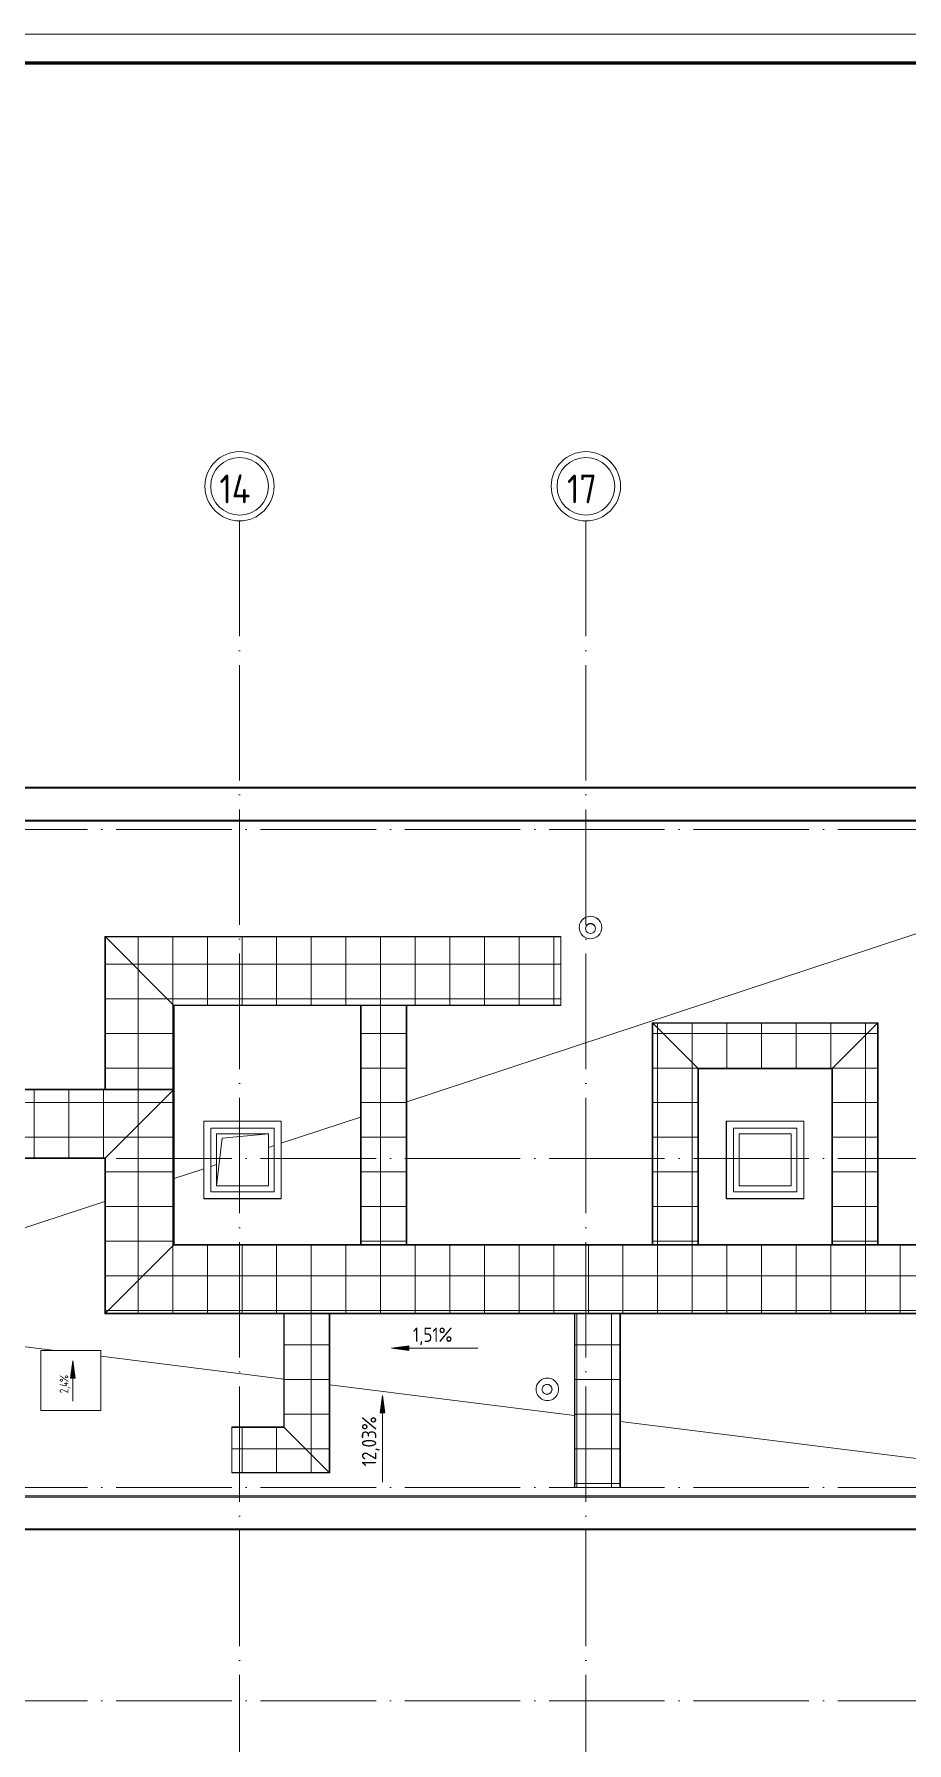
# Model space of a CAD drawing. Header units: millimetres. Extents: x -259793 to 503324, y -44556 to 93494.
# Drawn here: x 445598 to 460715, y 15283 to 44897 of the extents above; entities that cross this region are included whole.
import ezdxf

# ---------------------------------------------------------------- set-up
doc = ezdxf.new("R2010")
doc.units = ezdxf.units.MM
doc.linetypes.add('ADSK_Линия сетки', pattern=[25, 20, -2.5, 0, -2.5])
for name, color, linetype, lineweight in [('RC-Линии_связи-Адресные', 5, 'Continuous', 30), ('Крыша', 7, 'Continuous', 9), ('Оборудование', 8, 'Continuous', 18), ('Ограждение', 252, 'Continuous', 9), ('Оси', 252, 'Continuous', 9), ('ОФ_рамка', 8, 'Continuous', 60), ('Размеры', 7, 'Continuous', 9), ('Стены внутренние', 7, 'Continuous', 18), ('Стены наружные', 7, 'Continuous', 18)]:
    doc.layers.add(name, color=color, linetype=linetype, lineweight=lineweight)
doc.styles.add('GOST Common_1', font='', dxfattribs={"height": 250})
doc.styles.add('GOST Common_2', font='', dxfattribs={"width": 0.9, "height": 250})
doc.styles.add('GOST Common_5', font='', dxfattribs={"width": 0.9, "height": 2.5})
doc.styles.get('GOST Common_1').set_extended_font_data('GOST type B')
doc.styles.get('GOST Common_2').set_extended_font_data('GOST type B')
doc.styles.get('GOST Common_5').set_extended_font_data('GOST 2.304 type A')
pattern_1 = [(0, (-35002.24, 20977.94), (0, 600), []), (90, (-35002.24, 20977.94), (-600, 4e-14), [])]
pattern_2 = [(0, (-31794.7, 20977.94), (0, 600), []), (90, (-31794.73, 20977.94), (-424.264, 3e-14), [])]
pattern_3 = [(0, (-30480.7, 20977.94), (0, 600), []), (90, (-30480.73, 20977.94), (-424.264, 3e-14), [])]

# ---------------------------------------------------------------- blocks, each defined once
blk = doc.blocks.new('А0')
at = {"layer": 'ОФ_рамка', "color": 0, "linetype": 'Continuous', "lineweight": 5, "ltscale": 100}
blk.add_lwpolyline([(341068, -309617), (222168, -309617)], dxfattribs=at)
at = {"layer": 'ОФ_рамка', "color": 0, "linetype": 'Continuous', "ltscale": 100}
blk.add_lwpolyline([(340568, -310117), (224168, -310117)], dxfattribs=at)
blk = doc.blocks.new('Кровля Жив')
at = {"layer": 'Ограждение', "true_color": 0x636466}
h = blk.add_hatch(dxfattribs=at)
h.set_pattern_fill('FP_22', color=251, style=0, pattern_type=2)
h.set_pattern_definition(pattern_2)
h.paths.add_polyline_path([(-27863, 43238), (-27863, 45878), (-27873, 45888), (-27873, 43238)])
h = blk.add_hatch(dxfattribs=at)
h.set_pattern_fill('FP_29', color=251, style=0, pattern_type=2)
h.set_pattern_definition([(0, (-35002.24, 33790.08), (0, 424.264), []), (90, (-35002.24, 33790.1), (-600, 4e-14), [])])
h.paths.add_polyline_path([(-20686, 45878), (-19973, 45878), (-19973, 45888), (-27873, 45888), (-27863, 45878), (-21059, 45878)])
h = blk.add_hatch(dxfattribs=at)
h.set_pattern_fill('FP_18', color=251, style=0, pattern_type=2)
h.set_pattern_definition(pattern_1)
h.paths.add_polyline_path([(-27863, 43238), (-26683, 43238), (-26683, 44698), (-27863, 45878), (-27863, 43400)])
h = blk.add_hatch(dxfattribs=at)
h.set_pattern_fill('FP_18', color=251, style=0, pattern_type=2)
h.set_pattern_definition(pattern_1)
h.paths.add_polyline_path([(-26683, 44698), (-19973, 44698), (-19973, 45878), (-27863, 45878), (-27183, 45198)])
h = blk.add_hatch(dxfattribs=at)
h.set_pattern_fill('FP_23', color=251, style=0, pattern_type=2)
h.set_pattern_definition(pattern_3)
h.paths.add_polyline_path([(-26673, 43238), (-26673, 44688), (-26683, 44698), (-26683, 43238)])
h = blk.add_hatch(dxfattribs=at)
h.set_pattern_fill('FP_30', color=251, style=0, pattern_type=2)
h.set_pattern_definition([(0, (-35002.24, 32476.08), (0, 424.264), []), (90, (-35002.24, 32476.1), (-600, 4e-14), [])])
h.paths.add_polyline_path([(-19973, 44688), (-19973, 44698), (-26683, 44698), (-26673, 44688), (-20128, 44688)])
h = blk.add_hatch(dxfattribs=at)
h.set_pattern_fill('FP_139', color=251, style=0, pattern_type=2)
h.set_pattern_definition([(0, (-26673.5, 20977.94), (0, 600), []), (90, (-26673.48, 20977.94), (-424.264, 3e-14), [])])
h.paths.add_polyline_path([(-23431, 40548), (-23431, 44688), (-23441, 44688), (-23441, 40548)])
h = blk.add_hatch(dxfattribs=at)
h.set_pattern_fill('FP_18', color=251, style=0, pattern_type=2)
h.set_pattern_definition(pattern_1)
h.paths.add_polyline_path([(-22651, 40548), (-22651, 44688), (-23431, 44688), (-23431, 40548), (-22919, 40548)])
h = blk.add_hatch(dxfattribs=at)
h.set_pattern_fill('FP_138', color=251, style=0, pattern_type=2)
h.set_pattern_definition([(0, (-31369.5, 20977.94), (0, 600), []), (90, (-31369.48, 20977.94), (-424.264, 3e-14), [])])
h.paths.add_polyline_path([(-22641, 40548), (-22641, 44688), (-22651, 44688), (-22651, 40548)])
h = blk.add_hatch(dxfattribs=at)
h.set_pattern_fill('FP_39', color=251, style=0, pattern_type=2)
h.set_pattern_definition([(0, (-35002.24, 33041.33), (0, 424.264), []), (90, (-35002.24, 33041.3), (-600, 4e-14), [])])
h.paths.add_polyline_path([(-14732, 44381), (-14487, 44381), (-14477, 44391), (-18389, 44391), (-18379, 44381), (-15104, 44381)])
h = blk.add_hatch(dxfattribs=at)
h.set_pattern_fill('FP_44', color=251, style=0, pattern_type=2)
h.set_pattern_definition([(0, (-27052.8, 20977.94), (0, 600), []), (90, (-27052.8, 20977.94), (-424.264, 3e-14), [])])
h.paths.add_polyline_path([(-18379, 40548), (-18379, 44381), (-18389, 44391), (-18389, 40548)])
h = blk.add_hatch(dxfattribs=at)
h.set_pattern_fill('FP_18', color=251, style=0, pattern_type=2)
h.set_pattern_definition(pattern_1)
h.paths.add_polyline_path([(-15447, 43601), (-15267, 43601), (-14487, 44381), (-18379, 44381), (-17599, 43601), (-15476, 43601)])
h = blk.add_hatch(dxfattribs=at)
h.set_pattern_fill('FP_18', color=251, style=0, pattern_type=2)
h.set_pattern_definition(pattern_1)
h.paths.add_polyline_path([(-18267, 40548), (-17599, 40548), (-17599, 43601), (-18379, 44381), (-18379, 40548)])
h = blk.add_hatch(dxfattribs=at)
h.set_pattern_fill('FP_18', color=251, style=0, pattern_type=2)
h.set_pattern_definition(pattern_1)
h.paths.add_polyline_path([(-15267, 40548), (-14487, 40548), (-14487, 44381), (-15267, 43601), (-15267, 40554)])
h = blk.add_hatch(dxfattribs=at)
h.set_pattern_fill('FP_41', color=251, style=0, pattern_type=2)
h.set_pattern_definition([(0, (-24382.64, 20977.94), (0, 600), []), (90, (-24382.64, 20977.94), (-424.264, 3e-14), [])])
h.paths.add_polyline_path([(-14477, 40548), (-14477, 44391), (-14487, 44381), (-14487, 40548)])
h = blk.add_hatch(dxfattribs=at)
h.set_pattern_fill('FP_40', color=251, style=0, pattern_type=2)
h.set_pattern_definition([(0, (-35002.24, 31927.33), (0, 424.264), []), (90, (-35002.24, 31927.3), (-600, 4e-14), [])])
h.paths.add_polyline_path([(-15848, 43591), (-15277, 43591), (-15267, 43601), (-17599, 43601), (-17589, 43591), (-16221, 43591)])
h = blk.add_hatch(dxfattribs=at)
h.set_pattern_fill('FP_43', color=251, style=0, pattern_type=2)
h.set_pattern_definition([(0, (-25938.8, 20977.94), (0, 600), []), (90, (-25938.8, 20977.94), (-424.264, 3e-14), [])])
h.paths.add_polyline_path([(-17589, 40548), (-17589, 43591), (-17599, 43601), (-17599, 40548)])
h = blk.add_hatch(dxfattribs=at)
h.set_pattern_fill('FP_42', color=251, style=0, pattern_type=2)
h.set_pattern_definition([(0, (-25496.64, 20977.94), (0, 600), []), (90, (-25496.64, 20977.94), (-424.264, 3e-14), [])])
h.paths.add_polyline_path([(-15267, 40548), (-15267, 43601), (-15277, 43591), (-15277, 40548)])
h = blk.add_hatch(dxfattribs=at)
h.set_pattern_fill('FP_21', color=251, style=0, pattern_type=2)
h.set_pattern_definition([(0, (-35002.24, 32465.08), (0, 424.264), []), (90, (-35002.24, 32465.1), (-600, 4e-14), [])])
h.paths.add_polyline_path([(-32967, 43228), (-26683, 43228), (-26673, 43238), (-33718, 43238), (-33728, 43228), (-33153, 43228)])
h.paths.add_polyline_path([(-37523, 43228), (-34508, 43228), (-34518, 43238), (-37523, 43238), (-37533, 43228)])
h = blk.add_hatch(dxfattribs=at)
h.set_pattern_fill('FP_23', color=251, style=0, pattern_type=2)
h.set_pattern_definition(pattern_3)
h.paths.add_polyline_path([(-26683, 40538), (-26673, 40548), (-26673, 43238), (-26683, 43228), (-26683, 40548)])
h = blk.add_hatch(dxfattribs=at)
h.set_pattern_fill('FP_18', color=251, style=0, pattern_type=2)
h.set_pattern_definition(pattern_1)
h.paths.add_polyline_path([(-38713, 42048), (-27863, 42048), (-26683, 43228), (-37533, 43228), (-38634, 42127)])
h = blk.add_hatch(dxfattribs=at)
h.set_pattern_fill('FP_18', color=251, style=0, pattern_type=2)
h.set_pattern_definition(pattern_1)
h.paths.add_polyline_path([(-27863, 39358), (-26683, 40538), (-26683, 43228), (-27863, 42048), (-27863, 39805)])
h = blk.add_hatch(dxfattribs=at)
h.set_pattern_fill('FP_20', color=251, style=0, pattern_type=2)
h.set_pattern_definition([(0, (-35002.24, 31151.08), (0, 424.264), []), (90, (-35002.24, 31151.1), (-600, 4e-14), [])])
h.paths.add_polyline_path([(-38576, 42038), (-27873, 42038), (-27863, 42048), (-38713, 42048), (-38723, 42038), (-38617, 42038)])
h = blk.add_hatch(dxfattribs=at)
h.set_pattern_fill('FP_22', color=251, style=0, pattern_type=2)
h.set_pattern_definition(pattern_2)
h.paths.add_polyline_path([(-27873, 39348), (-27863, 39358), (-27863, 42048), (-27873, 42038), (-27873, 39358)])
h = blk.add_hatch(dxfattribs=at)
h.set_pattern_fill('FP_25', color=251, style=0, pattern_type=2)
h.set_pattern_definition(pattern_1)
h.paths.add_polyline_path([(-18454, 39358), (-10663, 39358), (-10663, 40538), (-26683, 40538), (-27863, 39358), (-18640, 39358)])
h = blk.add_hatch(dxfattribs=at)
h.set_pattern_fill('FP_26', color=251, style=0, pattern_type=2)
h.set_pattern_definition([(0, (-35002.24, 31120.08), (0, 424.264), []), (90, (-35002.24, 31120.1), (-600, 4e-14), [])])
h.paths.add_polyline_path([(-10825, 40538), (-10663, 40538), (-10663, 40548), (-26673, 40548), (-26683, 40538), (-11011, 40538)])
h = blk.add_hatch(dxfattribs=at)
h.set_pattern_fill('FP_24', color=251, style=0, pattern_type=2)
h.set_pattern_definition([(0, (-35002.24, 29806.08), (0, 424.264), []), (90, (-35002.24, 29806.1), (-600, 4e-14), [])])
h.paths.add_polyline_path([(-10663, 39348), (-10663, 39358), (-27863, 39358), (-27873, 39348), (-11011, 39348)])
h = blk.add_hatch(dxfattribs=at)
h.set_pattern_fill('FP_46', color=251, style=0, pattern_type=2)
h.set_pattern_definition([(0, (-30244.7, 20977.94), (0, 600), []), (90, (-30244.73, 20977.94), (-424.264, 3e-14), [])])
h.paths.add_polyline_path([(-24763, 37378), (-24763, 39348), (-24773, 39348), (-24773, 37388)])
h = blk.add_hatch(dxfattribs=at)
h.set_pattern_fill('FP_18', color=251, style=0, pattern_type=2)
h.set_pattern_definition(pattern_1)
h.paths.add_polyline_path([(-23983, 36598), (-23983, 39348), (-24763, 39348), (-24763, 37378), (-24036, 36651)])
h = blk.add_hatch(dxfattribs=at)
h.set_pattern_fill('FP_45', color=251, style=0, pattern_type=2)
h.set_pattern_definition([(0, (-29130.7, 20977.94), (0, 600), []), (90, (-29130.73, 20977.94), (-424.264, 3e-14), [])])
h.paths.add_polyline_path([(-23973, 36588), (-23973, 39348), (-23983, 39348), (-23983, 36598)])
h = blk.add_hatch(dxfattribs=at)
h.set_pattern_fill('FP_142', color=251, style=0, pattern_type=2)
h.set_pattern_definition([(0, (-24922.2, 20977.94), (0, 600), []), (90, (-24922.23, 20977.94), (-424.264, 3e-14), [])])
h.paths.add_polyline_path([(-19738, 36338), (-19728, 36338), (-19728, 39348), (-19738, 39348), (-19738, 36360)])
h = blk.add_hatch(dxfattribs=at)
h.set_pattern_fill('FP_141', color=251, style=0, pattern_type=2)
h.set_pattern_definition([(0, (-35202.24, 20977.94), (0, 600), []), (90, (-35202.24, 20977.94), (-600, 4e-14), [])])
h.paths.add_polyline_path([(-19570, 36338), (-18948, 36338), (-18948, 39348), (-19728, 39348), (-19728, 36338)])
h = blk.add_hatch(dxfattribs=at)
h.set_pattern_fill('FP_140', color=251, style=0, pattern_type=2)
h.set_pattern_definition([(0, (-29618.2, 20977.94), (0, 600), []), (90, (-29618.23, 20977.94), (-424.264, 3e-14), [])])
h.paths.add_polyline_path([(-18938, 36338), (-18938, 39348), (-18948, 39348), (-18948, 36338)])
h = blk.add_hatch(dxfattribs=at)
h.set_pattern_fill('FP_48', color=251, style=0, pattern_type=2)
h.set_pattern_definition([(0, (-35002.24, 29540.08), (0, 424.264), []), (90, (-35002.24, 29540.1), (-600, 4e-14), [])])
h.paths.add_polyline_path([(-24773, 37378), (-24763, 37378), (-24773, 37388), (-25673, 37388), (-25673, 37378), (-24780, 37378)])
h = blk.add_hatch(dxfattribs=at)
h.set_pattern_fill('FP_18', color=251, style=0, pattern_type=2)
h.set_pattern_definition(pattern_1)
h.paths.add_polyline_path([(-24594, 36598), (-23983, 36598), (-24763, 37378), (-25673, 37378), (-25673, 36598), (-24780, 36598)])
h = blk.add_hatch(dxfattribs=at)
h.set_pattern_fill('FP_47', color=251, style=0, pattern_type=2)
h.set_pattern_definition([(0, (-35002.24, 28426.08), (0, 424.264), []), (90, (-35002.24, 28426.1), (-600, 4e-14), [])])
h.paths.add_polyline_path([(-24036, 36588), (-23973, 36588), (-23983, 36598), (-25673, 36598), (-25673, 36588), (-24408, 36588)])
at = {"layer": 'Размеры', "true_color": 0x636466}
for points in [[(-28428, 38532), (-28467, 38232), (-28388, 38232)], [(-28428, 38532), (-28467, 38232), (-28388, 38232)], [(-22908, 38752), (-22608, 38712), (-22608, 38791)], [(-22908, 38752), (-22608, 38712), (-22608, 38791)], [(-23062, 37928), (-23102, 37628), (-23023, 37628)]]:
    blk.add_hatch(color=251, dxfattribs=at).paths.add_polyline_path(points)
at = {"color": 251, "lineweight": 18, "true_color": 0x636466}
for p, q in [((-25936, 41563), (-25936, 42463)), ((-25936, 42463), (-25036, 42463)), ((-25838, 42388), (-25936, 41563)), ((-25036, 42463), (-25838, 42388)), ((-25036, 42463), (-25036, 41563)), ((-25036, 41563), (-25936, 41563))]:
    blk.add_line(p, q, dxfattribs=at)
at = {"layer": 'Крыша', "color": 251, "true_color": 0x636466}
for p, q in [((-7905, 47884), (-22641, 43021)), ((-23441, 42757), (-24816, 42303)), ((-25036, 42463), (-25936, 42463)), ((-25936, 42463), (-25936, 41563)), ((-25036, 42463), (-25036, 41563)), ((-15983, 42463), (-16883, 42463)), ((-16883, 42463), (-16883, 41563)), ((-15983, 41563), (-15983, 42463)), ((-24936, 42264), (-25036, 42231)), ((-26156, 41861), (-26673, 41690)), ((-25936, 41934), (-26036, 41901)), ((-25036, 41563), (-25936, 41563)), ((-16883, 41563), (-15983, 41563)), ((-27873, 41294), (-31421, 40124)), ((-31414, 39046), (-28731, 38710)), ((-28981, 38710), (-27941, 38710)), ((-28981, 37670), (-28981, 38710)), ((-27941, 38710), (-27941, 37670)), ((-24773, 38213), (-27941, 38611)), ((-19738, 37581), (-23973, 38113)), ((-27941, 37670), (-28981, 37670)), ((-12938, 36728), (-18938, 37481))]:
    blk.add_line(p, q, dxfattribs=at)
at = {"layer": 'Оборудование', "color": 251, "true_color": 0x636466}
for p, q in [((-19653, 46041), (-19653, 46041)), ((-19543, 46028), (-19543, 46023)), ((-19508, 46031), (-19508, 46028)), ((-19408, 46028), (-19408, 46031)), ((-19373, 46023), (-19373, 46028)), ((-19263, 46041), (-19263, 46041)), ((-20205, 38233), (-20205, 38233)), ((-20209, 38123), (-20211, 38123)), ((-20211, 37953), (-20209, 37953)), ((-20208, 38088), (-20209, 38088)), ((-20209, 37988), (-20208, 37988)), ((-20205, 37843), (-20205, 37843))]:
    blk.add_line(p, q, dxfattribs=at)
for centre, major_axis, ratio, start_param, end_param in [((-19458, 46041), (195, 0), 0.999176, 0, 3.141593), ((-19458, 46041), (195, 0), 0.999176, 0.483322, 2.658271), ((-19458, 46041), (195, 0), 0.999176, 3.141593, 6.283185), ((-19458, 46028), (85, 0), 0.999176, 0, 3.141593), ((-19458, 46023), (85, 0), 0.999176, 0, 3.141593), ((-19458, 46023), (-85, 0), 0.999176, 0, 3.141593), ((-20205, 38038), (0, 195), 0.999886, 4.712389, 7.853982), ((-20205, 38038), (0, 195), 0.999886, 6.162355, 6.404016), ((-20205, 38038), (0, 195), 0.999886, 1.570796, 4.712389), ((-20211, 38038), (0, 85), 0.999886, 4.712389, 7.853982), ((-20211, 38038), (0, 85), 0.999886, 1.570796, 4.712389), ((-20209, 38038), (0, 85), 0.999886, 4.712389, 6.457718), ((-20209, 38038), (0, 85), 0.999886, 2.96706, 4.712389), ((-20205, 38038), (0, 195), 0.999886, 3.020762, 3.262423)]:
    blk.add_ellipse(centre, major_axis=major_axis, ratio=ratio, start_param=start_param, end_param=end_param, dxfattribs=at)
at = {"layer": 'Ограждение', "color": 251, "true_color": 0x636466}
for p, q in [((-7000, 48476), (-62076, 48476)), ((-7021, 48455), (-62055, 48455)), ((-7571, 47905), (-61505, 47905)), ((-7592, 47884), (-61484, 47884)), ((-27873, 43238), (-27873, 45888)), ((-27863, 45878), (-27873, 45888)), ((-27873, 45888), (-19973, 45888)), ((-27863, 43238), (-27863, 45878)), ((-26683, 44698), (-27863, 45878)), ((-27863, 45878), (-19973, 45878)), ((-19973, 45888), (-19973, 45878)), ((-19973, 45878), (-19973, 44698)), ((-26683, 43238), (-26683, 44698)), ((-26673, 44688), (-26683, 44698)), ((-26683, 44698), (-19973, 44698)), ((-26673, 43238), (-26673, 44688)), ((-26673, 44688), (-23441, 44688)), ((-23441, 44688), (-23431, 44688)), ((-23441, 44688), (-23441, 40548)), ((-23431, 44688), (-22651, 44688)), ((-23431, 44688), (-23431, 40548)), ((-22651, 44688), (-22641, 44688)), ((-22651, 44688), (-22651, 40548)), ((-22641, 44688), (-19973, 44688)), ((-22641, 44688), (-22641, 40548)), ((-19973, 44698), (-19973, 44688)), ((-18389, 44391), (-14477, 44391)), ((-18389, 44391), (-18379, 44381)), ((-18389, 44391), (-18389, 40548)), ((-18379, 44381), (-14487, 44381)), ((-18379, 44381), (-17599, 43601)), ((-18379, 44381), (-18379, 40548)), ((-15267, 43601), (-14487, 44381)), ((-14487, 44381), (-14477, 44391)), ((-14487, 44381), (-14487, 40548)), ((-14477, 44391), (-14477, 40548)), ((-17599, 43601), (-15267, 43601)), ((-17599, 43601), (-17589, 43591)), ((-17599, 43601), (-17599, 40548)), ((-17589, 43591), (-15277, 43591)), ((-17589, 43591), (-17589, 40548)), ((-15277, 43591), (-15267, 43601)), ((-15277, 43591), (-15277, 40548)), ((-15267, 43601), (-15267, 40548)), ((-27873, 43238), (-33718, 43238)), ((-27863, 43238), (-27873, 43238)), ((-26683, 43238), (-27863, 43238)), ((-26683, 43228), (-26673, 43238)), ((-26673, 43238), (-26683, 43238)), ((-26673, 40548), (-26673, 43238)), ((-26683, 43228), (-37533, 43228)), ((-27863, 42048), (-26683, 43228)), ((-26683, 40538), (-26683, 43228)), ((-27863, 42048), (-38713, 42048)), ((-27873, 42038), (-34091, 42038)), ((-27873, 42038), (-27863, 42048)), ((-27873, 39348), (-27873, 42038)), ((-27863, 39358), (-27863, 42048)), ((-27863, 39358), (-26683, 40538)), ((-26683, 40538), (-26673, 40548)), ((-10663, 40538), (-26683, 40538)), ((-23441, 40548), (-26673, 40548)), ((-23431, 40548), (-23441, 40548)), ((-22651, 40548), (-23431, 40548)), ((-22641, 40548), (-22651, 40548)), ((-18389, 40548), (-22641, 40548)), ((-18379, 40548), (-18389, 40548)), ((-17599, 40548), (-18379, 40548)), ((-17589, 40548), (-17599, 40548)), ((-15277, 40548), (-17589, 40548)), ((-15267, 40548), (-15277, 40548)), ((-14487, 40548), (-15267, 40548)), ((-14477, 40548), (-14487, 40548)), ((-11463, 40548), (-14477, 40548)), ((-27873, 39348), (-27863, 39358)), ((-24773, 39348), (-27873, 39348)), ((-10663, 39358), (-27863, 39358)), ((-24773, 39348), (-24763, 39348)), ((-24773, 39348), (-24773, 37388)), ((-24763, 39348), (-23983, 39348)), ((-24763, 39348), (-24763, 37378)), ((-23983, 39348), (-23973, 39348)), ((-23983, 39348), (-23983, 36598)), ((-19738, 39348), (-23973, 39348)), ((-23973, 39348), (-23973, 36588)), ((-19738, 39348), (-19728, 39348)), ((-19738, 39348), (-19738, 36338)), ((-19728, 39348), (-18948, 39348)), ((-19728, 39348), (-19728, 36338)), ((-18948, 39348), (-18938, 39348)), ((-18948, 39348), (-18948, 36338)), ((-12938, 39348), (-18938, 39348)), ((-18938, 39348), (-18938, 36338)), ((-25673, 37378), (-25673, 37388)), ((-24773, 37388), (-25673, 37388)), ((-25673, 36598), (-25673, 37378)), ((-24763, 37378), (-25673, 37378)), ((-24773, 37388), (-24763, 37378)), ((-24763, 37378), (-23983, 36598)), ((-25673, 36588), (-25673, 36598)), ((-23983, 36598), (-25673, 36598)), ((-23973, 36588), (-25673, 36588)), ((-23983, 36598), (-23973, 36588)), ((-31342, 36192), (-7592, 36192)), ((-31321, 36171), (-7571, 36171)), ((-19728, 36338), (-19738, 36338)), ((-18948, 36338), (-19728, 36338)), ((-18938, 36338), (-18948, 36338)), ((-30771, 35621), (-7021, 35621)), ((-30750, 35600), (-7000, 35600))]:
    blk.add_line(p, q, dxfattribs=at)
at = {"layer": 'Оси', "color": 251, "linetype": 'ADSK_Линия сетки', "ltscale": 100, "true_color": 0x636466}
for p, q in [((-25538, 53089), (-25538, -11618)), ((-19538, 53089), (-19538, -11618)), ((-3173, 47738), (-75410, 47738)), ((-3173, 42038), (-75410, 42038)), ((-3173, 36338), (-75410, 36338)), ((-3173, 32638), (-75410, 32638))]:
    blk.add_line(p, q, dxfattribs=at)
at = {"layer": 'Оси', "color": 251, "lineweight": 20, "true_color": 0x636466}
for centre, radius, start, end in [((-25538, 53689), 600, 0, 180), ((-19538, 53689), 600, 0, 180), ((-25538, 53689), 500, 0, 180), ((-19538, 53689), 500, 0, 180), ((-25538, 53689), 600, 180, 0), ((-25538, 53689), 500, 180, 0), ((-19538, 53689), 600, 180, 0), ((-19538, 53689), 500, 180, 0)]:
    blk.add_arc(centre, radius, start, end, dxfattribs=at)
at = {"layer": 'Размеры', "color": 251, "true_color": 0x636466}
for p, q in [((-28428, 38532), (-28467, 38232)), ((-28428, 38532), (-28467, 38232)), ((-28388, 38232), (-28428, 38532)), ((-28388, 38232), (-28428, 38532)), ((-22608, 38791), (-22908, 38752)), ((-22608, 38791), (-22908, 38752)), ((-22908, 38752), (-22608, 38712)), ((-22908, 38752), (-22608, 38712)), ((-22608, 38712), (-22608, 38791)), ((-22608, 38712), (-22608, 38791)), ((-28467, 38232), (-28388, 38232)), ((-28467, 38232), (-28388, 38232)), ((-23062, 37928), (-23102, 37628)), ((-23023, 37628), (-23062, 37928)), ((-23102, 37628), (-23023, 37628))]:
    blk.add_line(p, q, dxfattribs=at)
at = {"layer": 'Размеры', "color": 251, "lineweight": 20, "true_color": 0x636466}
for p, q in [((-28428, 37832), (-28428, 38532)), ((-28428, 37832), (-28428, 38532)), ((-21408, 38752), (-22908, 38752)), ((-21408, 38752), (-22908, 38752)), ((-23062, 36428), (-23062, 37928))]:
    blk.add_line(p, q, dxfattribs=at)
at = {"layer": 'Стены внутренние', "color": 251, "true_color": 0x636466}
for p, q in [((-26158, 42685), (-24814, 42685)), ((-26158, 41341), (-26158, 42685)), ((-24814, 42685), (-24814, 41341)), ((-17105, 42685), (-15761, 42685)), ((-17105, 41341), (-17105, 42685)), ((-15761, 42685), (-15761, 41341)), ((-24814, 41341), (-26158, 41341)), ((-15761, 41341), (-17105, 41341)), ((-28983, 38712), (-27939, 38712)), ((-28983, 37668), (-28983, 38712)), ((-27939, 38712), (-27939, 37668)), ((-27939, 37668), (-28983, 37668))]:
    blk.add_line(p, q, dxfattribs=at)
at = {"layer": 'Стены наружные', "color": 251, "true_color": 0x636466}
for p, q in [((-26156, 42683), (-24816, 42683)), ((-26156, 41343), (-26156, 42683)), ((-24816, 42683), (-24816, 41343)), ((-17103, 42683), (-15763, 42683)), ((-17103, 41343), (-17103, 42683)), ((-15763, 42683), (-15763, 41343)), ((-24936, 42563), (-26036, 42563)), ((-26036, 42563), (-26036, 41463)), ((-24936, 41463), (-24936, 42563)), ((-15883, 42563), (-16983, 42563)), ((-16983, 42563), (-16983, 41463)), ((-15883, 41463), (-15883, 42563)), ((-26036, 41463), (-24936, 41463)), ((-16983, 41463), (-15883, 41463)), ((-24816, 41343), (-26156, 41343)), ((-15763, 41343), (-17103, 41343))]:
    blk.add_line(p, q, dxfattribs=at)
at = {"layer": 'Оси', "color": 251, "true_color": 0x636466, "style": 'GOST Common_1', "width": 0.9}
for s, p in [('14', (-25886, 53393)), ('17', (-19865, 53393))]:
    blk.add_text(s, height=500, dxfattribs=at).set_placement(p)
at = {"layer": 'Размеры', "color": 251, "true_color": 0x636466, "width": 0.9}
for s, height, rotation, style, p in [('1,51%%%', 250, 360, 'GOST Common_2', (-22534, 38859)), ('1,51%%%', 250, 360, 'GOST Common_2', (-22534, 38859)), ('2,4%%%', 150, 90, 'GOST Common_5', (-28504, 37971)), ('2,4%%%', 150, 90, 'GOST Common_5', (-28504, 37971)), ('12,03%%%', 250, 90, 'GOST Common_2', (-23169, 36703))]:
    blk.add_text(s, height=height, rotation=rotation, dxfattribs=dict(at, style=style)).set_placement(p)

msp = doc.modelspace()

# ---------------------------------------------------------------- block references
at = {"layer": 'RC-Линии_связи-Адресные', "color": 104}
msp.add_blockref('Кровля Жив', (474693.26029, -16627.62183), dxfattribs=at)
at = {"layer": 'ОФ_рамка', "color": 0, "lineweight": -2}
msp.add_blockref('А0', (162256.08752, 354514.12136), dxfattribs=at)

doc.saveas('drawing.dxf')
